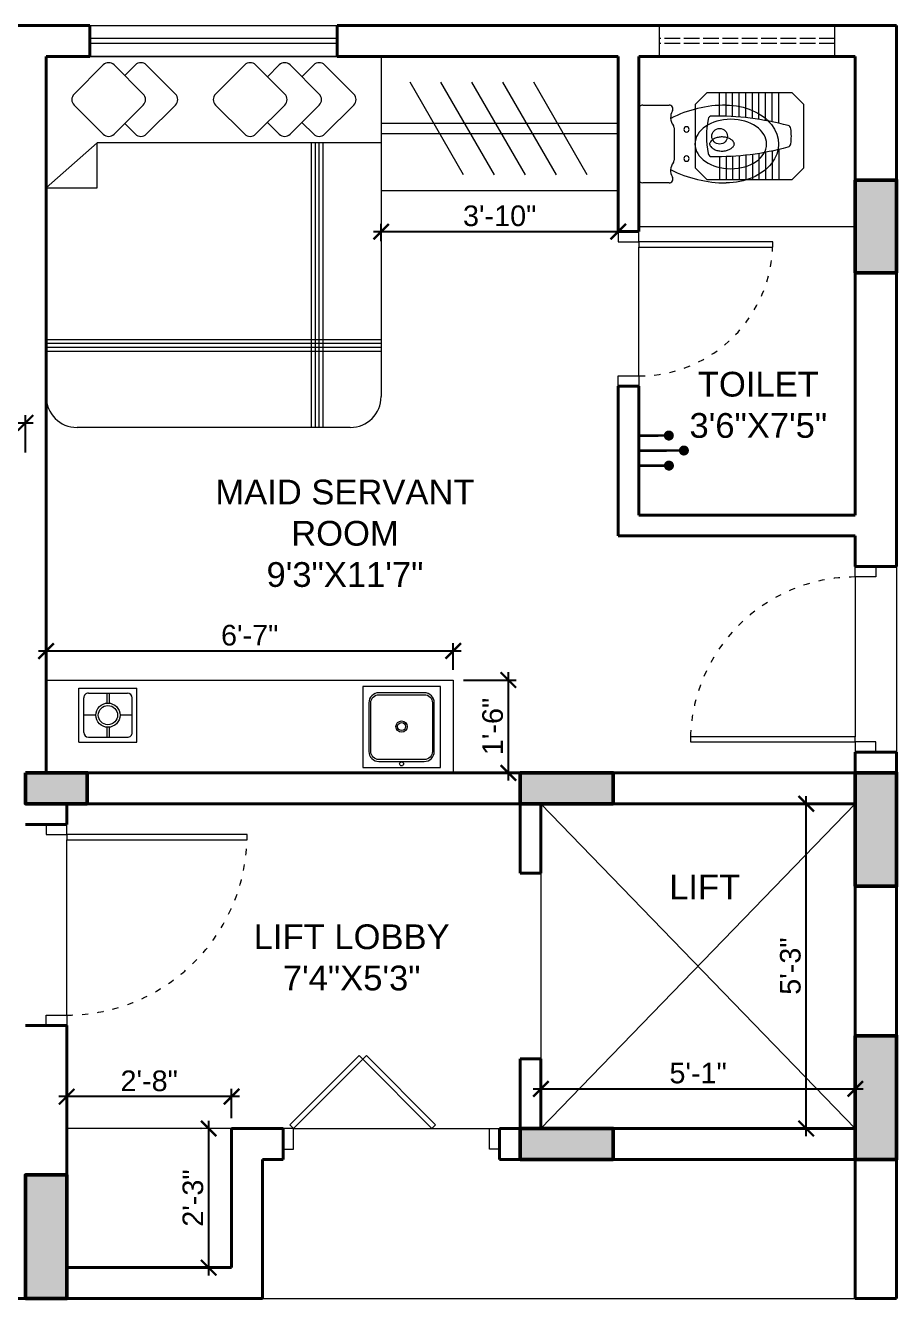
# Model space of a CAD drawing. Header units: inches. Extents: x 4102 to 4399, y 21340 to 21587.
# Drawn here: x 4230.5 to 4399.5, y 21339.9 to 21586.9 of the extents above; entities that cross this region are included whole.
import ezdxf

# ---------------------------------------------------------------- set-up
doc = ezdxf.new("R2010")
doc.units = ezdxf.units.IN
doc.header["$PDMODE"] = 35
doc.header["$PDSIZE"] = 1
doc.linetypes.add('ACAD_ISO02W100', pattern=[15, 12, -3])
doc.linetypes.add('ACAD_ISO03W100', pattern=[30, 12, -18])
for name, color, linetype, lineweight in [('Columns', 6, 'Continuous', 50), ('D & W', 1, 'Continuous', 9), ('Dim', 3, 'Continuous', 5), ('Dim Working', 30, 'Continuous', 5), ('Ele', 2, 'Continuous', 18), ('Ele2', 8, 'Continuous', 13), ('FURNITURE', 13, 'Continuous', 5), ('Hatch', 9, 'Continuous', 0), ('Sanitary', 254, 'Continuous', 5), ('Text', 7, 'Continuous', 20), ('Wall', 5, 'Continuous', 40)]:
    doc.layers.add(name, color=color, linetype=linetype, lineweight=lineweight)
doc.styles.get("Standard").update_dxf_attribs({"font": 'arial.ttf'})
doc.dimstyles.new('Vspan_Standard', dxfattribs={"dimtxt": 4, "dimasz": 3, "dimexe": 1.5, "dimexo": 2, "dimgap": 1, "dimtad": 1, "dimdec": 8, "dimzin": 0, "dimdsep": 46, "dimlunit": 4, "dimtxsty": 'Standard', "dimblk": 'ARCHTICK', "dimcen": 2, "dimdle": 1.5, "dimadec": 0, "dimazin": 0, "dimtfac": 1, "dimtdec": 8, "dimtofl": 0, "dimtmove": 1, "dimatfit": 3, "dimfxl": 1, "dimtolj": 1, "dimtzin": 0, "dimarcsym": 0})

# ---------------------------------------------------------------- blocks, each defined once
blk = doc.blocks.new('_ArchTick')
at = {"color": 0, "linetype": 'ByBlock', "const_width": 0.15}
blk.add_lwpolyline([(-0.5, -0.5), (0.5, 0.5)], dxfattribs=at)
blk = doc.blocks.new('*D21199')
at = {"layer": 'Defpoints', "color": 0}
for p in [(4313.48, 21459.89), (4324.17, 21459.89), (4319.23, 21441.89)]:
    blk.add_point(p, dxfattribs=at)
at = {"layer": 'Dim Working', "color": 0, "lineweight": -2}
for p, q in [((4315.48, 21459.89), (4325.67, 21459.89)), ((4324.17, 21440.39), (4324.17, 21461.39)), ((4321.23, 21441.89), (4325.67, 21441.89))]:
    blk.add_line(p, q, dxfattribs=at)
at = {"layer": 'Dim Working', "color": 0, "lineweight": -2, "xscale": 3, "yscale": 3, "zscale": 3}
for p, rotation in [((4324.17, 21459.89), 90), ((4324.17, 21441.89), 270)]:
    blk.add_blockref('_ArchTick', p, dxfattribs=dict(at, rotation=rotation))
at = {"layer": 'Dim Working', "color": 0, "insert": (4321.13, 21450.89), "char_height": 4, "attachment_point": 5, "rotation": 90}
blk.add_mtext('\\A1;1\'-6"', dxfattribs=at)
blk = doc.blocks.new('*D21202')
at = {"layer": 'Defpoints', "color": 0}
for p in [(4381.94, 21435.89), (4381.94, 21435.89), (4384.54, 21372.89)]:
    blk.add_point(p, dxfattribs=at)
at = {"layer": 'Dim', "color": 0, "lineweight": -2}
for p, q in [((4381.94, 21371.39), (4381.94, 21437.39)), ((4379.94, 21435.89), (4380.44, 21435.89)), ((4382.54, 21372.89), (4380.44, 21372.89))]:
    blk.add_line(p, q, dxfattribs=at)
at = {"layer": 'Dim', "color": 0, "lineweight": -2, "xscale": 3, "yscale": 3, "zscale": 3}
for p, rotation in [((4381.94, 21435.89), 90), ((4381.94, 21372.89), 270)]:
    blk.add_blockref('_ArchTick', p, dxfattribs=dict(at, rotation=rotation))
at = {"layer": 'Dim', "color": 0, "insert": (4378.89, 21404.39), "char_height": 4, "attachment_point": 5, "rotation": 90}
blk.add_mtext('\\A1;5\'-3"', dxfattribs=at)
blk = doc.blocks.new('hxdf')
for points in [[(24, -54), (32, -54), (32, -72), (24, -72)], [(321, -72), (313, -72), (313, -54), (321, -54)], [(24, -165), (32, -165), (32, -187), (24, -187)], [(152, -169), (164, -169), (164, -175), (152, -175)], [(248, -169), (266, -169), (266, -175), (248, -175)], [(313, -169), (321, -169), (321, -191), (313, -191)], [(313, -220), (321, -220), (321, -244), (313, -244)], [(24, -239), (32, -239), (32, -261), (24, -261)], [(248, -238), (266, -238), (266, -244), (248, -244)]]:
    blk.add_hatch(color=256).paths.add_polyline_path(points)
at = {"layer": 'Columns'}
for points in [[(24, -54), (32, -54), (32, -72), (24, -72)], [(321, -72), (313, -72), (313, -54), (321, -54)], [(24, -165), (32, -165), (32, -187), (24, -187)], [(152, -169), (164, -169), (164, -175), (152, -175)], [(248, -169), (266, -169), (266, -175), (248, -175)], [(313, -169), (321, -169), (321, -191), (313, -191)], [(313, -220), (321, -220), (321, -244), (313, -244)], [(24, -239), (32, -239), (32, -261), (24, -261)], [(248, -238), (266, -238), (266, -244), (248, -244)]]:
    blk.add_lwpolyline(points, close=True, dxfattribs=at)
blk = doc.blocks.new('*D21205')
at = {"layer": 'Defpoints', "color": 0}
for p in [(4230.48, 21509.79), (4207.33, 21502.02), (4230.48, 21502.02)]:
    blk.add_point(p, dxfattribs=at)
at = {"layer": 'Dim Working', "color": 0, "lineweight": -2}
for p, q in [((4207.33, 21504.02), (4207.33, 21511.29)), ((4230.48, 21504.02), (4230.48, 21511.29)), ((4205.83, 21509.79), (4231.98, 21509.79))]:
    blk.add_line(p, q, dxfattribs=at)
at = {"layer": 'Dim Working', "color": 0, "lineweight": -2, "xscale": 3, "yscale": 3, "zscale": 3, "rotation": 180}
blk.add_blockref('_ArchTick', (4207.33, 21509.79), dxfattribs=at)
at = {"layer": 'Dim Working', "color": 0, "lineweight": -2, "xscale": 3, "yscale": 3, "zscale": 3}
blk.add_blockref('_ArchTick', (4230.48, 21509.79), dxfattribs=at)
at = {"layer": 'Dim Working', "color": 0, "insert": (4218.9, 21512.79), "char_height": 4, "attachment_point": 5}
blk.add_mtext('\\A1;1\'-11"', dxfattribs=at)
blk = doc.blocks.new('*D21207')
at = {"layer": 'Defpoints', "color": 0}
for p in [(4345.48, 21546.89), (4345.48, 21546.89), (4299.48, 21543.07)]:
    blk.add_point(p, dxfattribs=at)
at = {"layer": 'Dim Working', "color": 0, "lineweight": -2}
for p, q in [((4299.48, 21545.07), (4299.48, 21548.39)), ((4345.48, 21548.89), (4345.48, 21548.39)), ((4297.98, 21546.89), (4346.98, 21546.89))]:
    blk.add_line(p, q, dxfattribs=at)
at = {"layer": 'Dim Working', "color": 0, "lineweight": -2, "xscale": 3, "yscale": 3, "zscale": 3, "rotation": 180}
blk.add_blockref('_ArchTick', (4299.48, 21546.89), dxfattribs=at)
at = {"layer": 'Dim Working', "color": 0, "lineweight": -2, "xscale": 3, "yscale": 3, "zscale": 3}
blk.add_blockref('_ArchTick', (4345.48, 21546.89), dxfattribs=at)
at = {"layer": 'Dim Working', "color": 0, "insert": (4322.48, 21549.94), "char_height": 4, "attachment_point": 5}
blk.add_mtext('\\A1;3\'-10"', dxfattribs=at)
blk = doc.blocks.new('*D21211')
at = {"layer": 'Defpoints', "color": 0}
for p in [(4234.48, 21466.96), (4313.48, 21465.53), (4313.48, 21459.89)]:
    blk.add_point(p, dxfattribs=at)
at = {"layer": 'Dim Working', "color": 0, "lineweight": -2}
for p, q in [((4313.48, 21461.89), (4313.48, 21467.03)), ((4232.98, 21465.53), (4314.98, 21465.53)), ((4234.48, 21464.96), (4234.48, 21464.03))]:
    blk.add_line(p, q, dxfattribs=at)
at = {"layer": 'Dim Working', "color": 0, "lineweight": -2, "xscale": 3, "yscale": 3, "zscale": 3, "rotation": 180}
blk.add_blockref('_ArchTick', (4234.48, 21465.53), dxfattribs=at)
at = {"layer": 'Dim Working', "color": 0, "lineweight": -2, "xscale": 3, "yscale": 3, "zscale": 3}
blk.add_blockref('_ArchTick', (4313.48, 21465.53), dxfattribs=at)
at = {"layer": 'Dim Working', "color": 0, "insert": (4273.98, 21468.57), "char_height": 4, "attachment_point": 5}
blk.add_mtext('\\A1;6\'-7"', dxfattribs=at)
blk = doc.blocks.new('*D21219')
at = {"layer": 'Defpoints', "color": 0}
for p in [(4330.48, 21380.89), (4391.48, 21380.89), (4391.48, 21380.58)]:
    blk.add_point(p, dxfattribs=at)
at = {"layer": 'Dim', "color": 0, "lineweight": -2}
for p, q in [((4328.98, 21380.58), (4392.98, 21380.58)), ((4330.48, 21378.89), (4330.48, 21379.08)), ((4391.48, 21378.89), (4391.48, 21379.08))]:
    blk.add_line(p, q, dxfattribs=at)
at = {"layer": 'Dim', "color": 0, "lineweight": -2, "xscale": 3, "yscale": 3, "zscale": 3, "rotation": 180}
blk.add_blockref('_ArchTick', (4330.48, 21380.58), dxfattribs=at)
at = {"layer": 'Dim', "color": 0, "lineweight": -2, "xscale": 3, "yscale": 3, "zscale": 3}
blk.add_blockref('_ArchTick', (4391.48, 21380.58), dxfattribs=at)
at = {"layer": 'Dim', "color": 0, "insert": (4360.98, 21383.62), "char_height": 4, "attachment_point": 5}
blk.add_mtext('\\A1;5\'-1"', dxfattribs=at)
blk = doc.blocks.new('*D21220')
at = {"layer": 'Defpoints', "color": 0}
for p in [(4238.48, 21379.07), (4238.48, 21375.06), (4270.48, 21372.89)]:
    blk.add_point(p, dxfattribs=at)
at = {"layer": 'Dim Working', "color": 0, "lineweight": -2}
for p, q in [((4238.48, 21377.06), (4238.48, 21380.57)), ((4270.48, 21374.89), (4270.48, 21380.57)), ((4271.98, 21379.07), (4236.98, 21379.07))]:
    blk.add_line(p, q, dxfattribs=at)
at = {"layer": 'Dim Working', "color": 0, "lineweight": -2, "xscale": 3, "yscale": 3, "zscale": 3, "rotation": 180}
blk.add_blockref('_ArchTick', (4238.48, 21379.07), dxfattribs=at)
at = {"layer": 'Dim Working', "color": 0, "lineweight": -2, "xscale": 3, "yscale": 3, "zscale": 3}
blk.add_blockref('_ArchTick', (4270.48, 21379.07), dxfattribs=at)
at = {"layer": 'Dim Working', "color": 0, "insert": (4254.48, 21382.11), "char_height": 4, "attachment_point": 5}
blk.add_mtext('\\A1;2\'-8"', dxfattribs=at)
blk = doc.blocks.new('*D21221')
at = {"layer": 'Defpoints', "color": 0}
for p in [(4266.59, 21372.89), (4266.02, 21345.89), (4266.59, 21345.89)]:
    blk.add_point(p, dxfattribs=at)
at = {"layer": 'Dim Working', "color": 0, "lineweight": -2}
for p, q in [((4266.02, 21374.39), (4266.02, 21344.39)), ((4264.59, 21372.89), (4264.52, 21372.89)), ((4264.59, 21345.89), (4264.52, 21345.89))]:
    blk.add_line(p, q, dxfattribs=at)
at = {"layer": 'Dim Working', "color": 0, "lineweight": -2, "xscale": 3, "yscale": 3, "zscale": 3}
for p, rotation in [((4266.02, 21372.89), 90), ((4266.02, 21345.89), 270)]:
    blk.add_blockref('_ArchTick', p, dxfattribs=dict(at, rotation=rotation))
at = {"layer": 'Dim Working', "color": 0, "insert": (4262.98, 21359.39), "char_height": 4, "attachment_point": 5, "rotation": 90}
blk.add_mtext('\\A1;2\'-3"', dxfattribs=at)

msp = doc.modelspace()

# ---------------------------------------------------------------- hatches: boundary and pattern name
msp.add_hatch(color=256).paths.add_polyline_path([(4230.47722203, 21339.89396546), (4230.47722203, 21363.89396546), (4238.47722203, 21363.89396546), (4238.47722203, 21339.89396546)])

# ---------------------------------------------------------------- linework, layer by layer
at = {"lineweight": 5}
for points in [[(4349.46691281, 21507.30994723, 0.486, 0.486, 0), (4355.29887636, 21507.33056567, 0.972, 0.972, 0)], [(4349.47722203, 21504.39396546, 0.486, 0.486, 0), (4358.22516736, 21504.42489312, 0.972, 0.972, 0)], [(4349.48753125, 21501.47798368, 0.486, 0.486, 0), (4355.3194948, 21501.49860212, 0.972, 0.972, 0)]]:
    msp.add_lwpolyline(points, format="xyseb", dxfattribs=at)
at = {"lineweight": 5, "const_width": 0.972}
for points in [[(4355.29715816, 21507.81656264, 1), (4355.30059457, 21506.84456871, 1)], [(4358.22344916, 21504.91089008, 1), (4358.22688556, 21503.93889615, 1)], [(4355.3177766, 21501.98459908, 1), (4355.32121301, 21501.01260516, 1)]]:
    msp.add_lwpolyline(points, format="xyb", close=True, dxfattribs=at)
at = {"lineweight": 5}
msp.add_lwpolyline([(4295.93202624, 21442.89396546), (4310.97076549, 21442.89396546), (4310.97076549, 21458.62823119), (4295.93202624, 21458.62823119)], close=True, dxfattribs=at)
for points in [[(4309.8013439, 21455.48137804, 0.4142135624), (4307.85029495, 21457.432427), (4299.05249678, 21457.432427, 0.4142135624), (4297.10144783, 21455.48137804), (4297.10144783, 21446.0408186, 0.4142135624), (4299.05249678, 21444.08976965), (4307.85029495, 21444.08976965, 0.4142135624), (4309.8013439, 21446.0408186)], [(4309.42372152, 21455.48137804), (4309.42372152, 21446.0408186, -0.4142135624), (4307.85029495, 21444.46739203), (4299.05249678, 21444.46739203, -0.4142135624), (4297.47907021, 21446.0408186), (4297.47907021, 21455.48137804, -0.4142135624), (4299.05249678, 21457.05480462), (4307.85029495, 21457.05480462, -0.4142135624)]]:
    msp.add_lwpolyline(points, format="xyb", close=True, dxfattribs=at)
for centre, radius in [((4303.45139586, 21450.86460263), 1.1013986), ((4303.45139586, 21450.86460263), 0.78671329), ((4303.45139586, 21443.62504594), 0.37762238)]:
    msp.add_circle(centre, radius, dxfattribs=at)
at = {"layer": 'Columns'}
msp.add_lwpolyline([(4230.47722203, 21339.89396546), (4230.47722203, 21363.89396546), (4238.47722203, 21363.89396546), (4238.47722203, 21339.89396546)], close=True, dxfattribs=at)
at = {"layer": 'D & W'}
for p, q in [((4290.97722203, 21584.39396546), (4242.97722203, 21584.39396546)), ((4290.97722203, 21583.39396546), (4242.97722203, 21583.39396546)), ((4345.47722203, 21546.89396546), (4345.47722203, 21544.89396546)), ((4349.47722203, 21544.89396546), (4349.47722203, 21546.89396546)), ((4345.47722203, 21544.89396546), (4349.47722203, 21544.89396546)), ((4375.47722204, 21544.89396546), (4349.47722203, 21544.89396546)), ((4349.47722203, 21544.89396546), (4349.47722203, 21543.89396546)), ((4349.47722203, 21543.89396546), (4375.47722204, 21543.89396546)), ((4375.47722204, 21543.89396546), (4375.47722204, 21544.89396546)), ((4345.47722203, 21516.89396545), (4345.47722203, 21518.89396545)), ((4345.47722203, 21518.89396545), (4349.47722203, 21518.89396545)), ((4349.47722203, 21518.89396545), (4349.47722203, 21516.89396545)), ((4391.47722203, 21479.89396545), (4391.47722203, 21481.89396545)), ((4395.47722203, 21481.89396545), (4395.47722203, 21479.89396545)), ((4395.47722203, 21479.89396545), (4391.47722203, 21479.89396545)), ((4391.47722203, 21448.89396546), (4359.47722203, 21448.89396546)), ((4359.47722203, 21448.89396546), (4359.47722203, 21447.89396546)), ((4359.47722203, 21447.89396546), (4391.47722203, 21447.89396546)), ((4391.47722203, 21447.89396546), (4391.47722203, 21448.89396546)), ((4395.47722203, 21447.89396546), (4391.47722203, 21447.89396546)), ((4391.47722203, 21447.89396546), (4391.47722203, 21445.89396546)), ((4395.47722203, 21445.89396546), (4395.47722203, 21447.89396546)), ((4234.47722204, 21431.89396546), (4234.47722204, 21429.89396546)), ((4234.47722204, 21429.89396546), (4238.47722204, 21429.89396546)), ((4238.47722204, 21429.89396546), (4238.47722204, 21431.89396546)), ((4273.47722204, 21429.89396546), (4238.47722205, 21429.89396546)), ((4238.47722205, 21429.89396546), (4238.47722205, 21428.89396546)), ((4273.47722204, 21428.89396546), (4273.47722204, 21429.89396546)), ((4238.47722205, 21428.89396546), (4273.47722204, 21428.89396546)), ((4234.47722204, 21392.89396546), (4234.47722204, 21394.89396546)), ((4234.47722204, 21394.89396546), (4238.47722204, 21394.89396546)), ((4238.47722204, 21394.89396546), (4238.47722204, 21392.89396546)), ((4281.77011525, 21373.60107224), (4295.20514409, 21387.03610108)), ((4295.91225087, 21386.3289943), (4282.47722203, 21372.89396546)), ((4295.20514409, 21387.03610108), (4295.91225087, 21386.3289943)), ((4296.61935766, 21387.03610108), (4295.91225087, 21386.3289943)), ((4295.91225087, 21386.3289943), (4309.34727972, 21372.89396546)), ((4310.0543865, 21373.60107224), (4296.61935766, 21387.03610108)), ((4282.47722203, 21372.89396546), (4281.77011525, 21373.60107224)), ((4309.34727972, 21372.89396546), (4310.0543865, 21373.60107224)), ((4282.47722203, 21372.89396546), (4280.47722203, 21372.89396546)), ((4282.47722203, 21368.89396546), (4282.47722203, 21372.89396546)), ((4320.47722203, 21368.89396546), (4320.47722203, 21372.89396546)), ((4320.47722203, 21372.89396546), (4322.47722203, 21372.89396546)), ((4280.47722203, 21368.89396546), (4282.47722203, 21368.89396546)), ((4322.47722203, 21368.89396546), (4320.47722203, 21368.89396546))]:
    msp.add_line(p, q, dxfattribs=at)
at = {"layer": 'D & W', "linetype": 'ACAD_ISO02W100', "ltscale": 0.25}
for p, q in [((4387.47722203, 21584.39396546), (4353.47722203, 21584.39396546)), ((4387.47722203, 21583.39396546), (4353.47722203, 21583.39396546))]:
    msp.add_line(p, q, dxfattribs=at)
at = {"layer": 'D & W', "linetype": 'ACAD_ISO03W100', "ltscale": 0.1}
for centre, radius, start, end in [((4349.47722203, 21544.89396546), 26.00000001, 270, 0), ((4391.47722203, 21447.89396546), 32, 90, 180), ((4238.47722204, 21429.89396546), 35, 270, 0)]:
    msp.add_arc(centre, radius, start, end, dxfattribs=at)
at = {"layer": 'Ele', "ltscale": 3}
for p, q in [((4234.47722203, 21459.89396546), (4313.47722203, 21459.89396546)), ((4313.47722203, 21459.89396546), (4313.47722203, 21441.89396546)), ((4330.47722203, 21422.39396546), (4330.47722203, 21386.39396546)), ((4276.47722203, 21339.89396546), (4391.47722203, 21339.89396546))]:
    msp.add_line(p, q, dxfattribs=at)
at = {"layer": 'Ele2'}
for p, q in [((4242.97722203, 21586.89396546), (4290.97722203, 21586.89396546)), ((4353.47722203, 21580.89396546), (4353.47722203, 21586.89396546)), ((4387.47722203, 21580.89396546), (4387.47722203, 21586.89396546)), ((4290.97722203, 21580.89396546), (4242.97722203, 21580.89396546)), ((4349.47722203, 21547.89396546), (4391.47722203, 21547.89396546)), ((4349.47722204, 21518.89396545), (4349.47722203, 21543.89396546)), ((4399.47722203, 21481.89396545), (4399.47722203, 21445.89396546)), ((4391.47722202, 21479.89396545), (4391.47722203, 21448.89396546)), ((4238.47722205, 21394.89396546), (4238.47722204, 21428.89396546)), ((4282.47722203, 21372.89396546), (4320.47722203, 21372.89396546))]:
    msp.add_line(p, q, dxfattribs=at)
at = {"layer": 'FURNITURE', "lineweight": 5}
for p, q in [((4234.47722203, 21580.89396546), (4299.47722203, 21580.89396546)), ((4234.47722203, 21514.89396546), (4234.47722203, 21580.89396546)), ((4299.47722203, 21580.89396546), (4299.47722203, 21514.89396546)), ((4239.90667727, 21573.57370125), (4245.56353153, 21579.23055549)), ((4247.68485187, 21579.23055549), (4253.34170611, 21573.57370125)), ((4249.74475618, 21577.17065117), (4251.80466049, 21579.23055549)), ((4253.92598083, 21579.23055549), (4259.58283509, 21573.57370122)), ((4267.35605405, 21573.57370125), (4273.01290831, 21579.23055549)), ((4275.13422865, 21579.23055549), (4280.79108289, 21573.57370125)), ((4277.41917367, 21576.94561046), (4279.70411871, 21579.23055549)), ((4281.82543906, 21579.23055549), (4287.48229329, 21573.57370124)), ((4284.11038407, 21576.94561045), (4286.39532911, 21579.23055547)), ((4288.51664946, 21579.23055547), (4294.17350369, 21573.57370123)), ((4245.56353152, 21565.79552664), (4239.90667727, 21571.4523809)), ((4253.34170611, 21571.45238091), (4247.68485186, 21565.79552664)), ((4259.58283509, 21571.45238088), (4253.92598084, 21565.79552664)), ((4273.01290829, 21565.79552664), (4267.35605405, 21571.4523809)), ((4280.79108289, 21571.45238091), (4275.13422864, 21565.79552664)), ((4287.48229329, 21571.4523809), (4281.82543904, 21565.79552664)), ((4294.17350369, 21571.45238089), (4288.51664944, 21565.79552663)), ((4279.70411869, 21565.79552664), (4277.41917367, 21568.08047167)), ((4286.39532909, 21565.79552663), (4284.11038407, 21568.08047166)), ((4251.8046605, 21565.79552664), (4249.74475618, 21567.85543096)), ((4244.40938168, 21564.13211667), (4234.47722203, 21555.41364591)), ((4299.47722203, 21564.13211667), (4244.40938168, 21564.13211667)), ((4244.40938168, 21555.41364591), (4244.40938168, 21564.13211667)), ((4285.98494957, 21508.89396546), (4285.98494957, 21564.13211667)), ((4286.73494957, 21508.89396546), (4286.73494957, 21564.13211667)), ((4287.48494957, 21508.89396546), (4287.48494957, 21564.13211667)), ((4288.23494957, 21508.89396546), (4288.23494957, 21564.13211667)), ((4234.47722203, 21555.41364591), (4244.40938168, 21555.41364591)), ((4299.47722203, 21525.90865925), (4234.47722203, 21525.90865925)), ((4299.47722203, 21525.15865925), (4234.47722203, 21525.15865925)), ((4299.47722203, 21524.40865925), (4234.47722203, 21524.40865925)), ((4299.47722203, 21523.65865925), (4234.47722203, 21523.65865925)), ((4293.47722203, 21508.89396546), (4240.47722203, 21508.89396546))]:
    msp.add_line(p, q, dxfattribs=at)
at = {"layer": 'FURNITURE'}
for p, q in [((4315.47722202, 21557.89396546), (4305.08491718, 21575.89396546)), ((4321.47722202, 21557.89396546), (4311.08491718, 21575.89396546)), ((4327.47722202, 21557.89396546), (4317.08491718, 21575.89396546)), ((4333.47722202, 21557.89396546), (4323.08491718, 21575.89396546)), ((4339.47722202, 21557.89396546), (4329.08491718, 21575.89396546)), ((4345.47722202, 21567.89396546), (4299.47722203, 21567.89396546)), ((4345.47722202, 21565.89396546), (4299.47722203, 21565.89396546)), ((4299.47722203, 21554.89396546), (4345.47722203, 21554.89396546)), ((4240.84446341, 21458.29484834), (4252.10998065, 21458.29484834)), ((4240.84446341, 21447.86726213), (4240.84446341, 21458.29484834)), ((4242.70653238, 21457.36381386), (4250.24791169, 21457.36381386)), ((4246.25377375, 21457.36381386), (4246.25377375, 21455.4165975)), ((4246.70067031, 21457.36381386), (4246.70067031, 21455.4165975)), ((4252.10998065, 21447.86726213), (4252.10998065, 21458.29484834)), ((4241.77549789, 21449.7293311), (4241.77549789, 21456.43277938)), ((4251.17894617, 21449.7293311), (4251.17894617, 21456.43277938)), ((4244.13101513, 21453.08105524), (4241.68889474, 21453.08105524)), ((4251.17894617, 21453.08105524), (4248.82342893, 21453.08105524)), ((4246.25377375, 21450.74551297), (4246.25377375, 21448.79829662)), ((4246.70067031, 21450.74551297), (4246.70067031, 21448.79829662)), ((4240.84446341, 21447.86726213), (4252.10998065, 21447.86726213)), ((4242.70653238, 21448.79829662), (4250.24791169, 21448.79829662)), ((4270.47722203, 21372.89396546), (4238.47722203, 21372.89396546))]:
    msp.add_line(p, q, dxfattribs=at)
for radius in [2.3462069, 1.86206897]:
    msp.add_circle((4246.47722203, 21453.08105524), radius, dxfattribs=at)
at = {"layer": 'FURNITURE', "lineweight": 5}
for centre, radius, start, end in [((4246.6241917, 21578.16989532), 1.5, 45.0000000831, 134.9999999672), ((4252.86532066, 21578.16989531), 1.5, 45, 135), ((4274.07356848, 21578.16989532), 1.5, 45.0000000831, 134.9999999672), ((4280.76477888, 21578.16989531), 1.5, 45, 135), ((4287.45598928, 21578.1698953), 1.5, 45, 135), ((4240.96733744, 21572.51304107), 1.5, 135, 225), ((4252.28104594, 21572.51304108), 1.5, 314.9999999952, 44.9999999985), ((4258.52217492, 21572.51304105), 1.5, 314.9999999978, 45.00000004), ((4268.41671422, 21572.51304107), 1.5, 135, 225), ((4279.73042272, 21572.51304108), 1.5, 314.9999999952, 44.9999999985), ((4286.42163312, 21572.51304107), 1.5, 315.0000000015, 44.9999999231), ((4293.11284352, 21572.51304106), 1.5, 315.0000000015, 44.9999999231), ((4246.62419169, 21566.85618682), 1.5, 224.9999999536, 314.9999999961), ((4252.86532067, 21566.85618681), 1.5, 225, 315), ((4274.07356847, 21566.85618682), 1.5, 224.9999999536, 314.9999999961), ((4280.76477887, 21566.85618681), 1.5, 225.0000000126, 315.0000000126), ((4287.45598927, 21566.8561868), 1.5, 225.0000000126, 315.0000000126), ((4240.47722203, 21514.89396546), 6, 180, 270), ((4293.47722203, 21514.89396546), 6, 270, 0)]:
    msp.add_arc(centre, radius, start, end, dxfattribs=at)
at = {"layer": 'FURNITURE'}
for centre, start, end in [((4242.70653238, 21456.43277938), 89.9999999998, 179.9999999998), ((4250.24791169, 21456.43277938), 359.9999999998, 89.9999999997), ((4242.70653238, 21449.7293311), 179.9999999998, 269.9999999997), ((4250.24791169, 21449.7293311), 269.9999999998, 359.9999999998)]:
    msp.add_arc(centre, 0.93103448, start, end, dxfattribs=at)
at = {"layer": 'Hatch', "color": 8, "lineweight": 13}
for p, q in [((4330.47722203, 21435.89396546), (4391.47722203, 21372.89396546)), ((4330.47722203, 21372.89396546), (4391.47722203, 21435.89396546))]:
    msp.add_line(p, q, dxfattribs=at)
at = {"layer": 'Sanitary'}
for p, q in [((4360.47722203, 21571.59278797), (4362.75839952, 21573.87396546)), ((4362.75839952, 21573.87396546), (4379.15604454, 21573.87396546)), ((4365.11303188, 21569.31248997), (4365.11303188, 21573.87396546)), ((4366.39303188, 21569.28182065), (4366.39303188, 21573.87396546)), ((4367.67303188, 21569.22040052), (4367.67303188, 21573.87396546)), ((4368.95303188, 21569.12812309), (4368.95303188, 21573.87396546)), ((4370.23303188, 21569.00482742), (4370.23303188, 21573.87396546)), ((4371.51303188, 21568.85029674), (4371.51303188, 21573.87396546)), ((4372.79303188, 21568.66425646), (4372.79303188, 21573.87396546)), ((4374.07303188, 21568.44637176), (4374.07303188, 21573.87396546)), ((4375.35303188, 21568.19624442), (4375.35303188, 21573.87396546)), ((4376.63303188, 21567.91340906), (4376.63303188, 21573.87396546)), ((4379.15604454, 21573.87396546), (4381.43722203, 21571.59278797)), ((4360.47722203, 21559.19514295), (4360.47722203, 21571.59278797)), ((4381.43722203, 21571.59278797), (4381.43722203, 21559.19514295)), ((4365.11303188, 21561.47544095), (4365.11303188, 21556.91396546)), ((4366.39303188, 21561.50611027), (4366.39303188, 21556.91396546)), ((4367.67303188, 21561.56753039), (4367.67303188, 21556.91396546)), ((4368.95303188, 21561.65980782), (4368.95303188, 21556.91396546)), ((4370.23303188, 21561.78310349), (4370.23303188, 21556.91396546)), ((4371.51303188, 21561.93763418), (4371.51303188, 21556.91396546)), ((4372.79303188, 21562.12367445), (4372.79303188, 21556.91396546)), ((4374.07303188, 21562.34155915), (4374.07303188, 21556.91396546)), ((4375.35303188, 21562.5916865), (4375.35303188, 21556.91396546)), ((4376.63303188, 21562.87452186), (4376.63303188, 21556.91396546)), ((4362.75839952, 21556.91396546), (4360.47722203, 21559.19514295)), ((4381.43722203, 21559.19514295), (4379.15604454, 21556.91396546)), ((4379.15604454, 21556.91396546), (4362.75839952, 21556.91396546))]:
    msp.add_line(p, q, dxfattribs=at)
at = {"layer": 'Sanitary', "lineweight": 5}
for p, q in [((4349.47597767, 21557.10110843), (4349.47846639, 21570.68682249)), ((4350.22860377, 21571.43668508), (4355.33864031, 21571.435749)), ((4356.33494234, 21567.04557884), (4356.33378744, 21560.74109594)), ((4355.33638069, 21556.35003487), (4350.22584027, 21556.35097105))]:
    msp.add_line(p, q, dxfattribs=at)
at = {"layer": 'Sanitary'}
msp.add_circle((4365.15722203, 21565.39396546), 1.52, dxfattribs=at)
at = {"layer": 'Sanitary', "lineweight": 5}
for centre, radius, start, end in [((4350.22846638, 21570.6866851), 0.75, 89.9895041887, 179.9895041887), ((4355.33850292, 21570.68574901), 0.75, 329.9633035781, 89.9895041926), ((4366.4028301, 21547.71567566), 23.71804612, 89.9895041887, 116.9420083435), ((4358.16918667, 21569.04903478), 2.51980182, 149.9633035649, 217.7830138454), ((4355.58494235, 21567.04571623), 0.75, 359.9895041941, 37.7830138505), ((4355.58378745, 21560.74123332), 0.75, 322.1508732488, 359.989504188), ((4358.16294296, 21558.73709089), 2.51628689, 142.150873251, 210.0792821931), ((4366.40875625, 21580.06605308), 23.71804612, 243.0370000339, 269.9895041887), ((4350.22597766, 21557.10097104), 0.75, 179.9895041888, 269.9895041799), ((4355.33651808, 21557.10003486), 0.75, 269.9895041757, 30.0792821762)]:
    msp.add_arc(centre, radius, start, end, dxfattribs=at)
at = {"layer": 'Sanitary'}
for centre, radius, start, end in [((4377.82261014, 21565.39396546), 15.23168932, 167.4090940559, 192.590906147), ((4363.5572221, 21568.71429607), 0.60000007, 82.8749782998, 179.999994566), ((4364.47422006, 21515.92528033), 53.39103139, 74.8457307792, 90.9042363869), ((4378.35722203, 21566.86429613), 0.6, 359.9999999972, 82.874983731), ((4369.25120326, 21565.39396546), 9.81675469, 351.3859575666, 8.6140425786), ((4364.47422006, 21614.86265058), 53.39103139, 269.0957636149, 285.1542692226), ((4378.35722202, 21563.9236348), 0.60000002, 277.1250172681, 0.0000010019), ((4363.55722208, 21562.07363481), 0.60000004, 180.0000074508, 277.125023717)]:
    msp.add_arc(centre, radius, start, end, dxfattribs=at)
at = {"layer": 'Sanitary', "lineweight": 5, "extrusion": (0, 0, -1)}
for centre, major_axis, ratio, start_param, end_param in [((4366.40579318, 21563.89086437), (10.17092806, -0.00186318), 0.7416095139, 4.7123889804, 7.853981634), ((4367.32473028, 21563.89069604), (-6.95327599, 0.00127375), 0.6903487007, 3.1415926536, 9.4247779608), ((4358.73488289, 21566.72084106), (-0.36372153, -0.36358829), 1, 0.7853981634, 7.0685834706), ((4358.73384658, 21561.06369829), (-0.36372153, -0.36358829), 1, 0.7853981634, 7.0685834706)]:
    msp.add_ellipse(centre, major_axis=major_axis, ratio=ratio, start_param=start_param, end_param=end_param, dxfattribs=at)
at = {"layer": 'Sanitary', "lineweight": 5}
msp.add_open_spline([(4368.01044455, 21563.89057042), (4368.0104368, 21563.84825247), (4368.00572569, 21563.8057681), (4367.98174134, 21563.70803856), (4367.96222401, 21563.65260852), (4367.89669039, 21563.52449492), (4367.85043256, 21563.45187838), (4367.7209634, 21563.29535206), (4367.63766112, 21563.21161655), (4367.43048548, 21563.0450037), (4367.30663904, 21562.96227061), (4366.96310139, 21562.77923494), (4366.72476173, 21562.68645222), (4366.20421245, 21562.55763621), (4365.92238872, 21562.52173988), (4365.35688611, 21562.51727974), (4365.07355262, 21562.54871925), (4364.54732224, 21562.66993665), (4364.30480689, 21562.75959107), (4363.89216334, 21562.9703057), (4363.72242872, 21563.09093158), (4363.46497123, 21563.32621046), (4363.37721478, 21563.43995609), (4363.2633011, 21563.63358373), (4363.23598719, 21563.71286958), (4363.20834906, 21563.84636643), (4363.20683736, 21563.90180425), (4363.22428833, 21564.02796143), (4363.24411943, 21564.10021786), (4363.3358455, 21564.28102807), (4363.40908587, 21564.38926165), (4363.63549043, 21564.62074337), (4363.78887047, 21564.74303259), (4364.17279059, 21564.96419665), (4364.40296729, 21565.06254513), (4364.91201449, 21565.20523), (4365.19049142, 21565.24940165), (4365.75491073, 21565.27067386), (4366.04050657, 21565.24775852), (4366.57633613, 21565.14136723), (4366.82619609, 21565.05799199), (4367.25663315, 21564.85555232), (4367.43680604, 21564.73686743), (4367.71473042, 21564.50064354), (4367.81241582, 21564.38396271), (4367.94208656, 21564.18245629), (4367.97508267, 21564.09836472), (4368.00549803, 21563.97791143), (4368.01045254, 21563.93414395), (4368.01044455, 21563.89057042)], degree=3, knots=[0, 0, 0, 0, 0.1992744687, 0.1992744687, 0.3985489373, 0.3985489373, 0.597823406, 0.597823406, 0.7970978747, 0.7970978747, 0.9963723433, 0.9963723433, 1.2786848986, 1.2786848986, 1.5609974538, 1.5609974538, 1.843310009, 1.843310009, 2.1256225642, 2.1256225642, 2.4079351195, 2.4079351195, 2.6902476747, 2.6902476747, 2.9725602299, 2.9725602299, 3.2548727851, 3.2548727851, 3.5371853403, 3.5371853403, 3.8194978956, 3.8194978956, 4.1018104508, 4.1018104508, 4.384123006, 4.384123006, 4.6664355612, 4.6664355612, 4.9487481165, 4.9487481165, 5.2310606717, 5.2310606717, 5.5133732269, 5.5133732269, 5.7956857821, 5.7956857821, 6.0779983373, 6.0779983373, 6.2831853072, 6.2831853072, 6.2831853072, 6.2831853072], dxfattribs=at)
at = {"layer": 'Wall'}
for p, q in [((4102.47722203, 21586.89396546), (4242.97722203, 21586.89396546)), ((4242.97722203, 21580.89396546), (4242.97722203, 21586.89396546)), ((4290.97722203, 21586.89396546), (4399.47722203, 21586.89396546)), ((4290.97722203, 21580.89396546), (4290.97722203, 21586.89396546)), ((4399.47722203, 21586.89396546), (4399.47722203, 21481.89396545)), ((4234.47722203, 21441.89396546), (4234.47722203, 21580.89396546)), ((4234.47722203, 21580.89396546), (4242.97722203, 21580.89396546)), ((4290.97722203, 21580.89396546), (4345.47722203, 21580.89396546)), ((4345.47722203, 21546.89396546), (4345.47722203, 21580.89396546)), ((4349.47722203, 21580.89396546), (4391.47722203, 21580.89396546)), ((4349.47722203, 21546.89396546), (4349.47722203, 21580.89396546)), ((4391.47722203, 21580.89396546), (4391.47722203, 21491.89396546)), ((4234.47722203, 21441.89396546), (4234.47722203, 21575.97839233)), ((4345.47722203, 21546.89396546), (4349.47722203, 21546.89396546)), ((4345.47722203, 21487.89396546), (4345.47722203, 21516.89396545)), ((4345.47722203, 21516.89396545), (4349.47722203, 21516.89396545)), ((4349.47722203, 21491.89396546), (4349.47722203, 21516.89396545)), ((4349.47722203, 21491.89396546), (4391.47722203, 21491.89396546)), ((4345.47722203, 21487.89396546), (4391.47722203, 21487.89396546)), ((4391.47722203, 21487.89396546), (4391.47722203, 21481.89396545)), ((4399.47722203, 21481.89396545), (4391.47722203, 21481.89396545)), ((4391.47722203, 21445.89396546), (4391.47722203, 21441.89396546)), ((4399.47722203, 21445.89396546), (4391.47722203, 21445.89396546)), ((4399.47722203, 21445.89396546), (4399.47722203, 21339.89396546)), ((4234.47722203, 21441.89396546), (4391.47722203, 21441.89396546)), ((4238.47722203, 21435.89396546), (4326.47722203, 21435.89396546)), ((4238.47722203, 21431.89396546), (4238.47722203, 21435.89396546)), ((4326.47722203, 21422.39396546), (4326.47722203, 21435.89396546)), ((4330.47722203, 21422.39396546), (4330.47722203, 21435.89396546)), ((4330.47722203, 21435.89396546), (4391.47722203, 21435.89396546)), ((4391.47722203, 21435.89396546), (4391.47722203, 21372.89396546)), ((4230.47722204, 21431.89396546), (4238.47722204, 21431.89396546)), ((4330.47722203, 21422.39396546), (4326.47722203, 21422.39396546)), ((4230.47722204, 21392.89396546), (4238.47722204, 21392.89396546)), ((4238.47722203, 21345.89396546), (4238.47722203, 21392.89396546)), ((4326.47722203, 21386.39396546), (4326.47722203, 21372.89396546)), ((4330.47722203, 21386.39396546), (4326.47722203, 21386.39396546)), ((4330.47722203, 21372.89396546), (4330.47722203, 21386.39396546)), ((4270.47722203, 21345.89396546), (4270.47722203, 21372.89396546)), ((4280.47722203, 21372.89396546), (4270.47722203, 21372.89396546)), ((4280.47722203, 21366.89396546), (4280.47722203, 21372.89396546)), ((4326.47722203, 21372.89396546), (4322.47722203, 21372.89396546)), ((4322.47722203, 21366.89396546), (4322.47722203, 21372.89396546)), ((4391.47722203, 21372.89396546), (4330.47722203, 21372.89396546)), ((4280.47722203, 21366.89396546), (4276.47722203, 21366.89396546)), ((4276.47722203, 21339.89396546), (4276.47722203, 21366.89396546)), ((4391.47722203, 21366.89396546), (4322.47722203, 21366.89396546)), ((4391.47722203, 21366.89396546), (4391.47722203, 21339.89396546)), ((4270.47722203, 21345.89396546), (4238.47722203, 21345.89396546)), ((4276.47722203, 21339.89396546), (4102.47722203, 21339.89396546)), ((4391.47722203, 21339.89396546), (4399.47722203, 21339.89396546))]:
    msp.add_line(p, q, dxfattribs=at)

# ---------------------------------------------------------------- block references
at = {"rotation": 360}
msp.add_blockref('hxdf', (4078.47722203, 21610.89396546), dxfattribs=at)

# ---------------------------------------------------------------- texts
at = {"layer": 'Text', "ltscale": 4, "char_height": 4.8, "attachment_point": 2}
for s, insert, width in [('{\\pxqc;TOILET\\P3\'6"X7\'5"}', (4372.66208944, 21519.69485097), 72.5734238632), ('{\\pxqc;MAID SERVANT\\PROOM\\P9\'3"X11\'7"}', (4292.46319622, 21498.77206082), 114.5734238632), ('{\\pxqc;LIFT}', (4362.25729871, 21422.13733317), 72.5734238632), ('{\\pxqc;LIFT LOBBY\\P7\'4"X5\'3"}', (4293.77047888, 21412.48784732), 108.5734238632)]:
    msp.add_mtext(s, dxfattribs=dict(at, insert=insert, width=width))

# ---------------------------------------------------------------- dimensions: what is measured, and where the dimension line sits
at = {"layer": 'Dim'}
dim = msp.add_linear_dim(base=(4381.9358526985, 21435.8939654573), p1=(4384.539817475, 21372.8939654573), p2=(4381.9358526985, 21435.8939654573), angle=90, dimstyle='Vspan_Standard', dxfattribs=at)
dim.commit()
dim.dimension.update_dxf_attribs({"geometry": '*D21202', "text_midpoint": (4378.8938526985, 21404.3939654573)})
dim = msp.add_linear_dim(base=(4391.4772220305, 21380.5821649437), p1=(4330.4772220305, 21380.8939654573), p2=(4391.4772220305, 21380.8939654573), dimstyle='Vspan_Standard', dxfattribs=at)
dim.commit()
dim.dimension.update_dxf_attribs({"geometry": '*D21219', "text_midpoint": (4360.9772220305, 21383.6241649437)})
at = {"layer": 'Dim Working'}
for base, p1, p2, override, picture, middle in [((4345.4772220305, 21546.8939654573), (4299.4772220285, 21543.0722206283), (4345.4772220305, 21546.8939654573), {"dimlfac": 1}, '*D21207', (4322.4772220295, 21549.9359654573)), ((4230.47722203, 21509.78555414), (4207.3292559, 21502.01976794), (4230.47722203, 21502.01976794), {"dimdec": 1, "dimlfac": 1}, '*D21205', (4218.90323897, 21512.79355414)), ((4313.4772220305, 21465.5295900322), (4234.4772220305, 21466.9611803803), (4313.4772220305, 21459.8939654573), {"dimlfac": 1}, '*D21211', (4273.9772220305, 21468.5715900322)), ((4238.4772220305, 21379.07235117), (4270.4772220307, 21372.8939654576), (4238.4772220305, 21375.0630739471), {"dimlfac": 1}, '*D21220', (4254.4772220306, 21382.11435117))]:
    dim = msp.add_linear_dim(base=base, p1=p1, p2=p2, dimstyle='Vspan_Standard', override=override, dxfattribs=at)
    dim.commit()
    dim.dimension.update_dxf_attribs({"geometry": picture, "text_midpoint": middle})
for base, p1, p2, picture, middle in [((4324.1689973401, 21459.8939654573), (4319.2278129977, 21441.8939654573), (4313.4772220305, 21459.8939654573), '*D21199', (4321.1269973401, 21450.8939654573)), ((4266.0221450421, 21345.8939654573), (4266.5880824648, 21372.8939654576), (4266.5880824648, 21345.8939654573), '*D21221', (4262.9801450421, 21359.3939654574))]:
    dim = msp.add_linear_dim(base=base, p1=p1, p2=p2, angle=90, dimstyle='Vspan_Standard', override={"dimlfac": 1}, dxfattribs=at)
    dim.commit()
    dim.dimension.update_dxf_attribs({"geometry": picture, "text_midpoint": middle})

doc.saveas('drawing.dxf')
